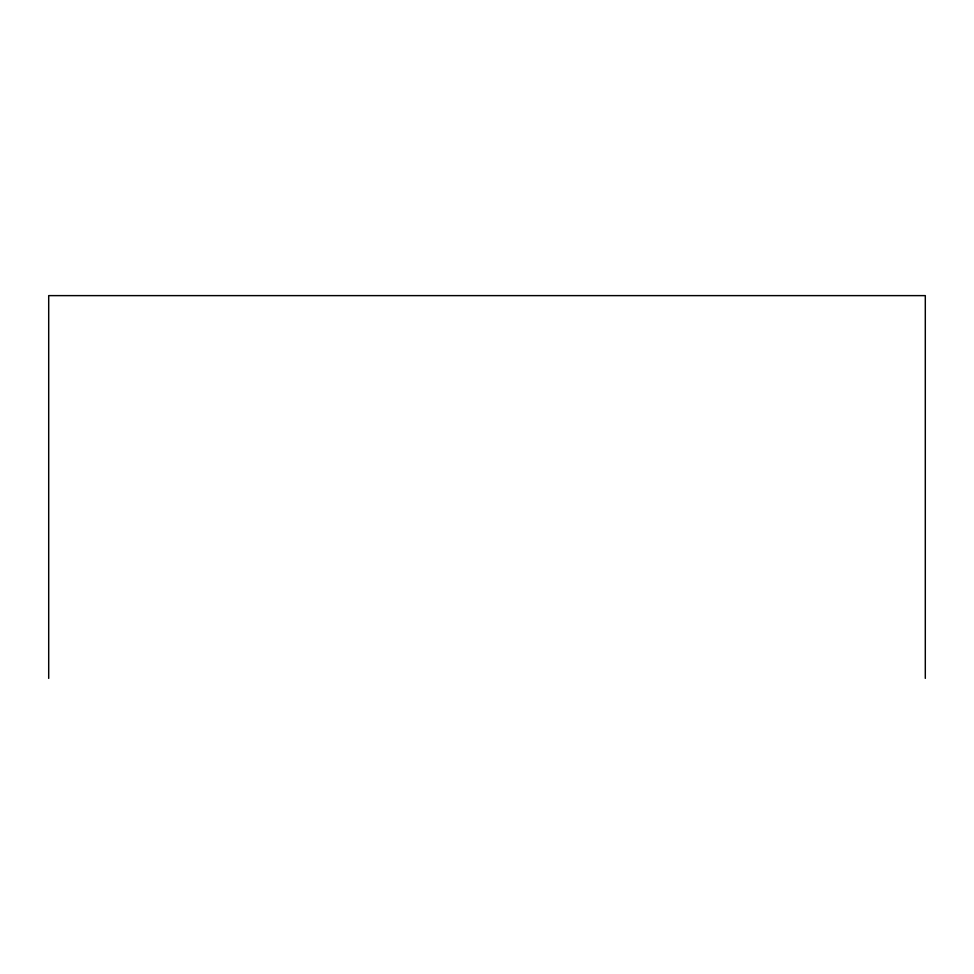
<?xml version="1.0" encoding="UTF-8"?>
<svg xmlns="http://www.w3.org/2000/svg" width="974" height="974" viewBox="0 0 974 974"><rect width="100%" height="100%" fill="white"/><g stroke="black" fill="none" stroke-linecap="round" stroke-linejoin="round"><path stroke-width="1.46" d="M925.3 678.379L925.3 295.621L48.7 295.621L48.7 678.379"/></g></svg>
